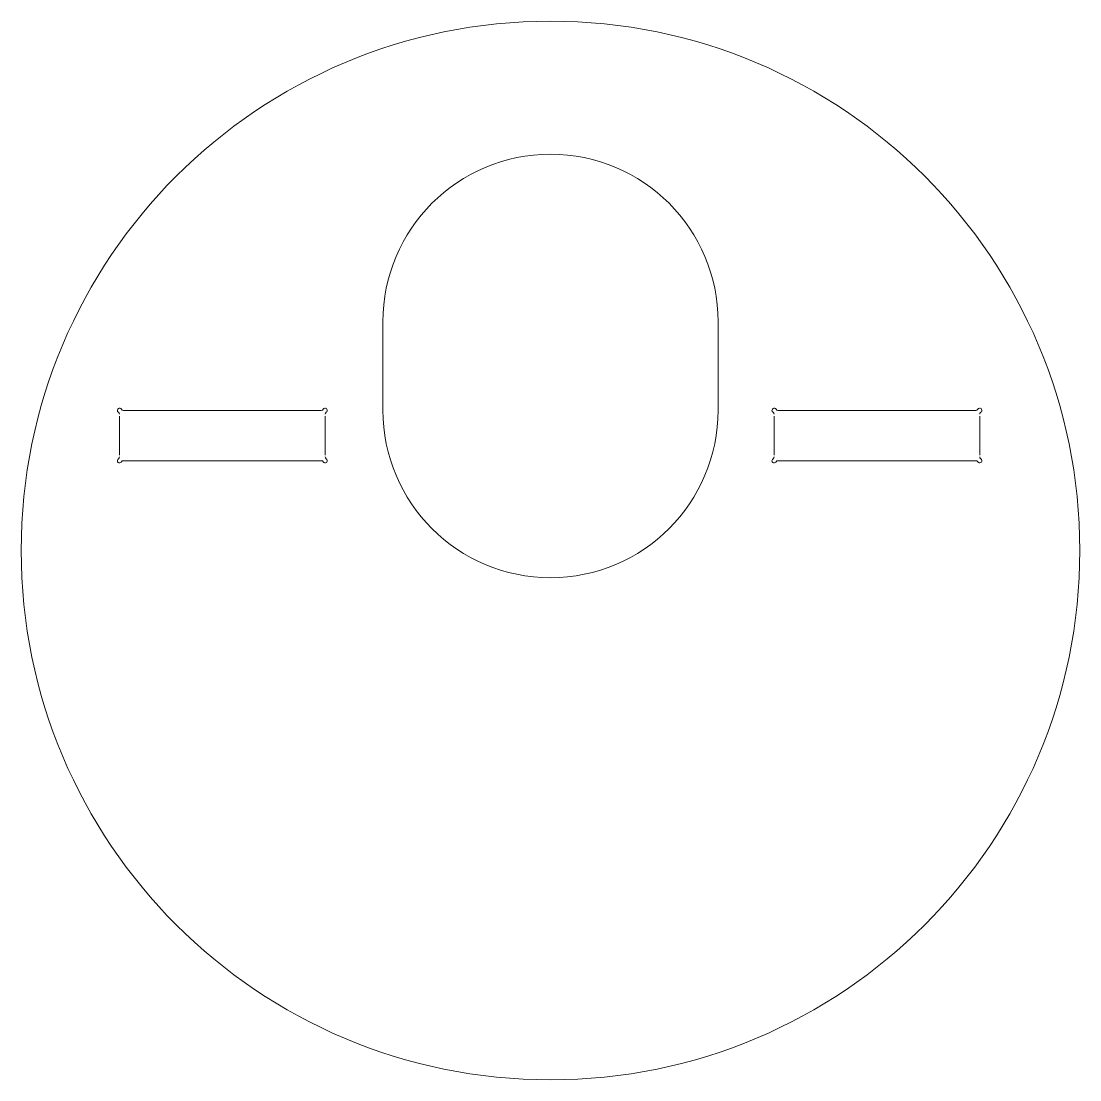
# Model space of a CAD drawing. Header units: inches. Extents: x -62 to 106, y -38 to 151.
# Drawn here: x -61.8 to -1.8, y -38.1 to 21.9 of the extents above; entities that cross this region are included whole.
import ezdxf

# ---------------------------------------------------------------- set-up
doc = ezdxf.new("R2010")
doc.units = ezdxf.units.IN
doc.header["$MEASUREMENT"] = 0
doc.layers.add('______', color=7, linetype='Continuous')

# ---------------------------------------------------------------- blocks, each defined once
blk = doc.blocks.new('block 3')
at = {"layer": '______', "lineweight": 0}
blk.add_open_spline([(-1.763, -8.104), (-1.763, 8.464), (-15.194, 21.896), (-31.763, 21.896), (-48.332, 21.896), (-61.763, 8.464), (-61.763, -8.104), (-61.763, -24.673), (-48.332, -38.104), (-31.763, -38.104), (-15.194, -38.104), (-1.763, -24.673), (-1.763, -8.104), (-1.763, -8.104), (-1.763, -8.104), (-1.763, -8.104)], degree=3, knots=[0, 0, 0, 0, 1, 1, 1, 2, 2, 2, 3, 3, 3, 4, 4, 4, 5, 5, 5, 5], dxfattribs=at)
blk = doc.blocks.new('block 95')
at = {"lineweight": 0}
blk.add_open_spline([(-41.263, -0.146), (-41.263, -5.393), (-37.01, -9.646), (-31.763, -9.646), (-26.516, -9.646), (-22.263, -5.393), (-22.263, -0.146)], degree=3, knots=[0, 0, 0, 0, 1, 1, 1, 2, 2, 2, 2], dxfattribs=at)
blk = doc.blocks.new('block 110')
at = {"lineweight": 0}
blk.add_open_spline([(-22.263, 4.854), (-22.263, 10.101), (-26.516, 14.354), (-31.763, 14.354), (-37.01, 14.354), (-41.263, 10.101), (-41.263, 4.854)], degree=3, knots=[0, 0, 0, 0, 1, 1, 1, 2, 2, 2, 2], dxfattribs=at)
blk = doc.blocks.new('block 111')
at = {"lineweight": 0}
blk.add_lwpolyline([(-41.263, 4.854), (-41.263, -0.146)], dxfattribs=at)
blk = doc.blocks.new('block 112')
at = {"lineweight": 0}
blk.add_lwpolyline([(-22.263, 4.854), (-22.263, -0.146)], dxfattribs=at)
blk = doc.blocks.new('block 113')
at = {"lineweight": 0}
blk.add_lwpolyline([(-55.971, -0.165), (-44.754, -0.165)], dxfattribs=at)
blk = doc.blocks.new('block 114')
at = {"lineweight": 0}
blk.add_lwpolyline([(-55.971, -3.015), (-44.754, -3.015)], dxfattribs=at)
blk = doc.blocks.new('block 115')
at = {"lineweight": 0}
blk.add_lwpolyline([(-56.188, -0.482), (-56.188, -2.698)], dxfattribs=at)
blk = doc.blocks.new('block 116')
at = {"lineweight": 0}
blk.add_lwpolyline([(-44.538, -0.482), (-44.538, -2.698)], dxfattribs=at)
blk = doc.blocks.new('block 165')
at = {"lineweight": 0}
blk.add_open_spline([(-56.08, -0.103), (-56.114, -0.043), (-56.191, -0.022), (-56.25, -0.056), (-56.31, -0.091), (-56.33, -0.167), (-56.296, -0.227), (-56.285, -0.247), (-56.269, -0.263), (-56.25, -0.273)], degree=3, knots=[0, 0, 0, 0, 1, 1, 1, 2, 2, 2, 3, 3, 3, 3], dxfattribs=at)
blk = doc.blocks.new('block 166')
at = {"lineweight": 0}
blk.add_open_spline([(-56.25, -2.907), (-56.31, -2.941), (-56.33, -3.018), (-56.296, -3.077), (-56.262, -3.137), (-56.185, -3.158), (-56.125, -3.123), (-56.106, -3.112), (-56.091, -3.096), (-56.08, -3.077)], degree=3, knots=[0, 0, 0, 0, 1, 1, 1, 2, 2, 2, 3, 3, 3, 3], dxfattribs=at)
blk = doc.blocks.new('block 167')
at = {"lineweight": 0}
blk.add_open_spline([(-44.475, -0.273), (-44.416, -0.238), (-44.395, -0.162), (-44.43, -0.103), (-44.464, -0.043), (-44.541, -0.022), (-44.601, -0.056), (-44.619, -0.068), (-44.635, -0.083), (-44.646, -0.103)], degree=3, knots=[0, 0, 0, 0, 1, 1, 1, 2, 2, 2, 3, 3, 3, 3], dxfattribs=at)
blk = doc.blocks.new('block 168')
at = {"lineweight": 0}
blk.add_open_spline([(-44.646, -3.077), (-44.612, -3.137), (-44.535, -3.158), (-44.475, -3.123), (-44.416, -3.089), (-44.395, -3.012), (-44.43, -2.952), (-44.441, -2.933), (-44.457, -2.918), (-44.475, -2.907)], degree=3, knots=[0, 0, 0, 0, 1, 1, 1, 2, 2, 2, 3, 3, 3, 3], dxfattribs=at)
blk = doc.blocks.new('block 169')
at = {"lineweight": 0}
blk.add_open_spline([(-56.08, -0.103), (-56.057, -0.141), (-56.016, -0.165), (-55.971, -0.165)], degree=3, dxfattribs=at)
blk = doc.blocks.new('block 170')
at = {"lineweight": 0}
blk.add_open_spline([(-56.188, -0.382), (-56.188, -0.337), (-56.212, -0.296), (-56.25, -0.273)], degree=3, dxfattribs=at)
blk = doc.blocks.new('block 171')
at = {"lineweight": 0}
blk.add_open_spline([(-56.25, -2.907), (-56.212, -2.884), (-56.188, -2.843), (-56.188, -2.798)], degree=3, dxfattribs=at)
blk = doc.blocks.new('block 172')
at = {"lineweight": 0}
blk.add_open_spline([(-55.971, -3.015), (-56.016, -3.015), (-56.057, -3.039), (-56.08, -3.077)], degree=3, dxfattribs=at)
blk = doc.blocks.new('block 173')
at = {"lineweight": 0}
blk.add_open_spline([(-44.754, -0.165), (-44.71, -0.165), (-44.668, -0.141), (-44.646, -0.103)], degree=3, dxfattribs=at)
blk = doc.blocks.new('block 174')
at = {"lineweight": 0}
blk.add_open_spline([(-44.475, -0.273), (-44.514, -0.296), (-44.538, -0.337), (-44.538, -0.382)], degree=3, dxfattribs=at)
blk = doc.blocks.new('block 175')
at = {"lineweight": 0}
blk.add_open_spline([(-44.538, -2.798), (-44.538, -2.843), (-44.514, -2.884), (-44.475, -2.907)], degree=3, dxfattribs=at)
blk = doc.blocks.new('block 176')
at = {"lineweight": 0}
blk.add_open_spline([(-44.646, -3.077), (-44.668, -3.039), (-44.71, -3.015), (-44.754, -3.015)], degree=3, dxfattribs=at)
blk = doc.blocks.new('block 177')
at = {"lineweight": 0}
blk.add_lwpolyline([(-19.088, -0.482), (-19.088, -2.698)], dxfattribs=at)
blk = doc.blocks.new('block 178')
at = {"lineweight": 0}
blk.add_lwpolyline([(-7.438, -0.482), (-7.438, -2.698)], dxfattribs=at)
blk = doc.blocks.new('block 179')
at = {"lineweight": 0}
blk.add_lwpolyline([(-18.871, -0.165), (-7.654, -0.165)], dxfattribs=at)
blk = doc.blocks.new('block 180')
at = {"lineweight": 0}
blk.add_lwpolyline([(-18.871, -3.015), (-7.654, -3.015)], dxfattribs=at)
blk = doc.blocks.new('block 181')
at = {"lineweight": 0}
blk.add_open_spline([(-7.546, -3.077), (-7.512, -3.137), (-7.435, -3.158), (-7.375, -3.123), (-7.316, -3.089), (-7.295, -3.012), (-7.329, -2.952), (-7.34, -2.933), (-7.356, -2.918), (-7.375, -2.907)], degree=3, knots=[0, 0, 0, 0, 1, 1, 1, 2, 2, 2, 3, 3, 3, 3], dxfattribs=at)
blk = doc.blocks.new('block 182')
at = {"lineweight": 0}
blk.add_open_spline([(-7.375, -0.273), (-7.316, -0.238), (-7.295, -0.162), (-7.329, -0.103), (-7.364, -0.043), (-7.441, -0.022), (-7.5, -0.056), (-7.519, -0.068), (-7.535, -0.083), (-7.546, -0.103)], degree=3, knots=[0, 0, 0, 0, 1, 1, 1, 2, 2, 2, 3, 3, 3, 3], dxfattribs=at)
blk = doc.blocks.new('block 183')
at = {"lineweight": 0}
blk.add_open_spline([(-19.15, -2.907), (-19.21, -2.941), (-19.231, -3.018), (-19.196, -3.077), (-19.162, -3.137), (-19.085, -3.158), (-19.025, -3.123), (-19.006, -3.112), (-18.991, -3.096), (-18.98, -3.077)], degree=3, knots=[0, 0, 0, 0, 1, 1, 1, 2, 2, 2, 3, 3, 3, 3], dxfattribs=at)
blk = doc.blocks.new('block 184')
at = {"lineweight": 0}
blk.add_open_spline([(-18.98, -0.103), (-18.957, -0.141), (-18.916, -0.165), (-18.871, -0.165)], degree=3, dxfattribs=at)
blk = doc.blocks.new('block 185')
at = {"lineweight": 0}
blk.add_open_spline([(-18.98, -0.103), (-19.014, -0.043), (-19.091, -0.022), (-19.15, -0.056), (-19.21, -0.091), (-19.231, -0.167), (-19.196, -0.227), (-19.185, -0.247), (-19.169, -0.263), (-19.15, -0.273)], degree=3, knots=[0, 0, 0, 0, 1, 1, 1, 2, 2, 2, 3, 3, 3, 3], dxfattribs=at)
blk = doc.blocks.new('block 186')
at = {"lineweight": 0}
blk.add_open_spline([(-19.088, -0.382), (-19.088, -0.337), (-19.112, -0.296), (-19.15, -0.273)], degree=3, dxfattribs=at)
blk = doc.blocks.new('block 187')
at = {"lineweight": 0}
blk.add_open_spline([(-19.15, -2.907), (-19.112, -2.884), (-19.088, -2.843), (-19.088, -2.798)], degree=3, dxfattribs=at)
blk = doc.blocks.new('block 188')
at = {"lineweight": 0}
blk.add_open_spline([(-18.871, -3.015), (-18.916, -3.015), (-18.957, -3.039), (-18.98, -3.077)], degree=3, dxfattribs=at)
blk = doc.blocks.new('block 189')
at = {"lineweight": 0}
blk.add_open_spline([(-7.654, -0.165), (-7.61, -0.165), (-7.569, -0.141), (-7.546, -0.103)], degree=3, dxfattribs=at)
blk = doc.blocks.new('block 190')
at = {"lineweight": 0}
blk.add_open_spline([(-7.375, -0.273), (-7.414, -0.296), (-7.438, -0.337), (-7.438, -0.382)], degree=3, dxfattribs=at)
blk = doc.blocks.new('block 191')
at = {"lineweight": 0}
blk.add_open_spline([(-7.438, -2.798), (-7.438, -2.843), (-7.414, -2.884), (-7.375, -2.907)], degree=3, dxfattribs=at)
blk = doc.blocks.new('block 192')
at = {"lineweight": 0}
blk.add_open_spline([(-7.546, -3.077), (-7.569, -3.039), (-7.61, -3.015), (-7.654, -3.015)], degree=3, dxfattribs=at)

msp = doc.modelspace()

# ---------------------------------------------------------------- block references
for name in ['block 110', 'block 111', 'block 112', 'block 165', 'block 170', 'block 115', 'block 169', 'block 113', 'block 173', 'block 167', 'block 174', 'block 116', 'block 95', 'block 185', 'block 186', 'block 177', 'block 184', 'block 179', 'block 189', 'block 182', 'block 190', 'block 178', 'block 166', 'block 171', 'block 168', 'block 175', 'block 183', 'block 187', 'block 181', 'block 191', 'block 172', 'block 114', 'block 176', 'block 188', 'block 180', 'block 192']:
    msp.add_blockref(name, (0, 0))
at = {"layer": '______'}
msp.add_blockref('block 3', (0, 0), dxfattribs=at)

doc.saveas('drawing.dxf')
